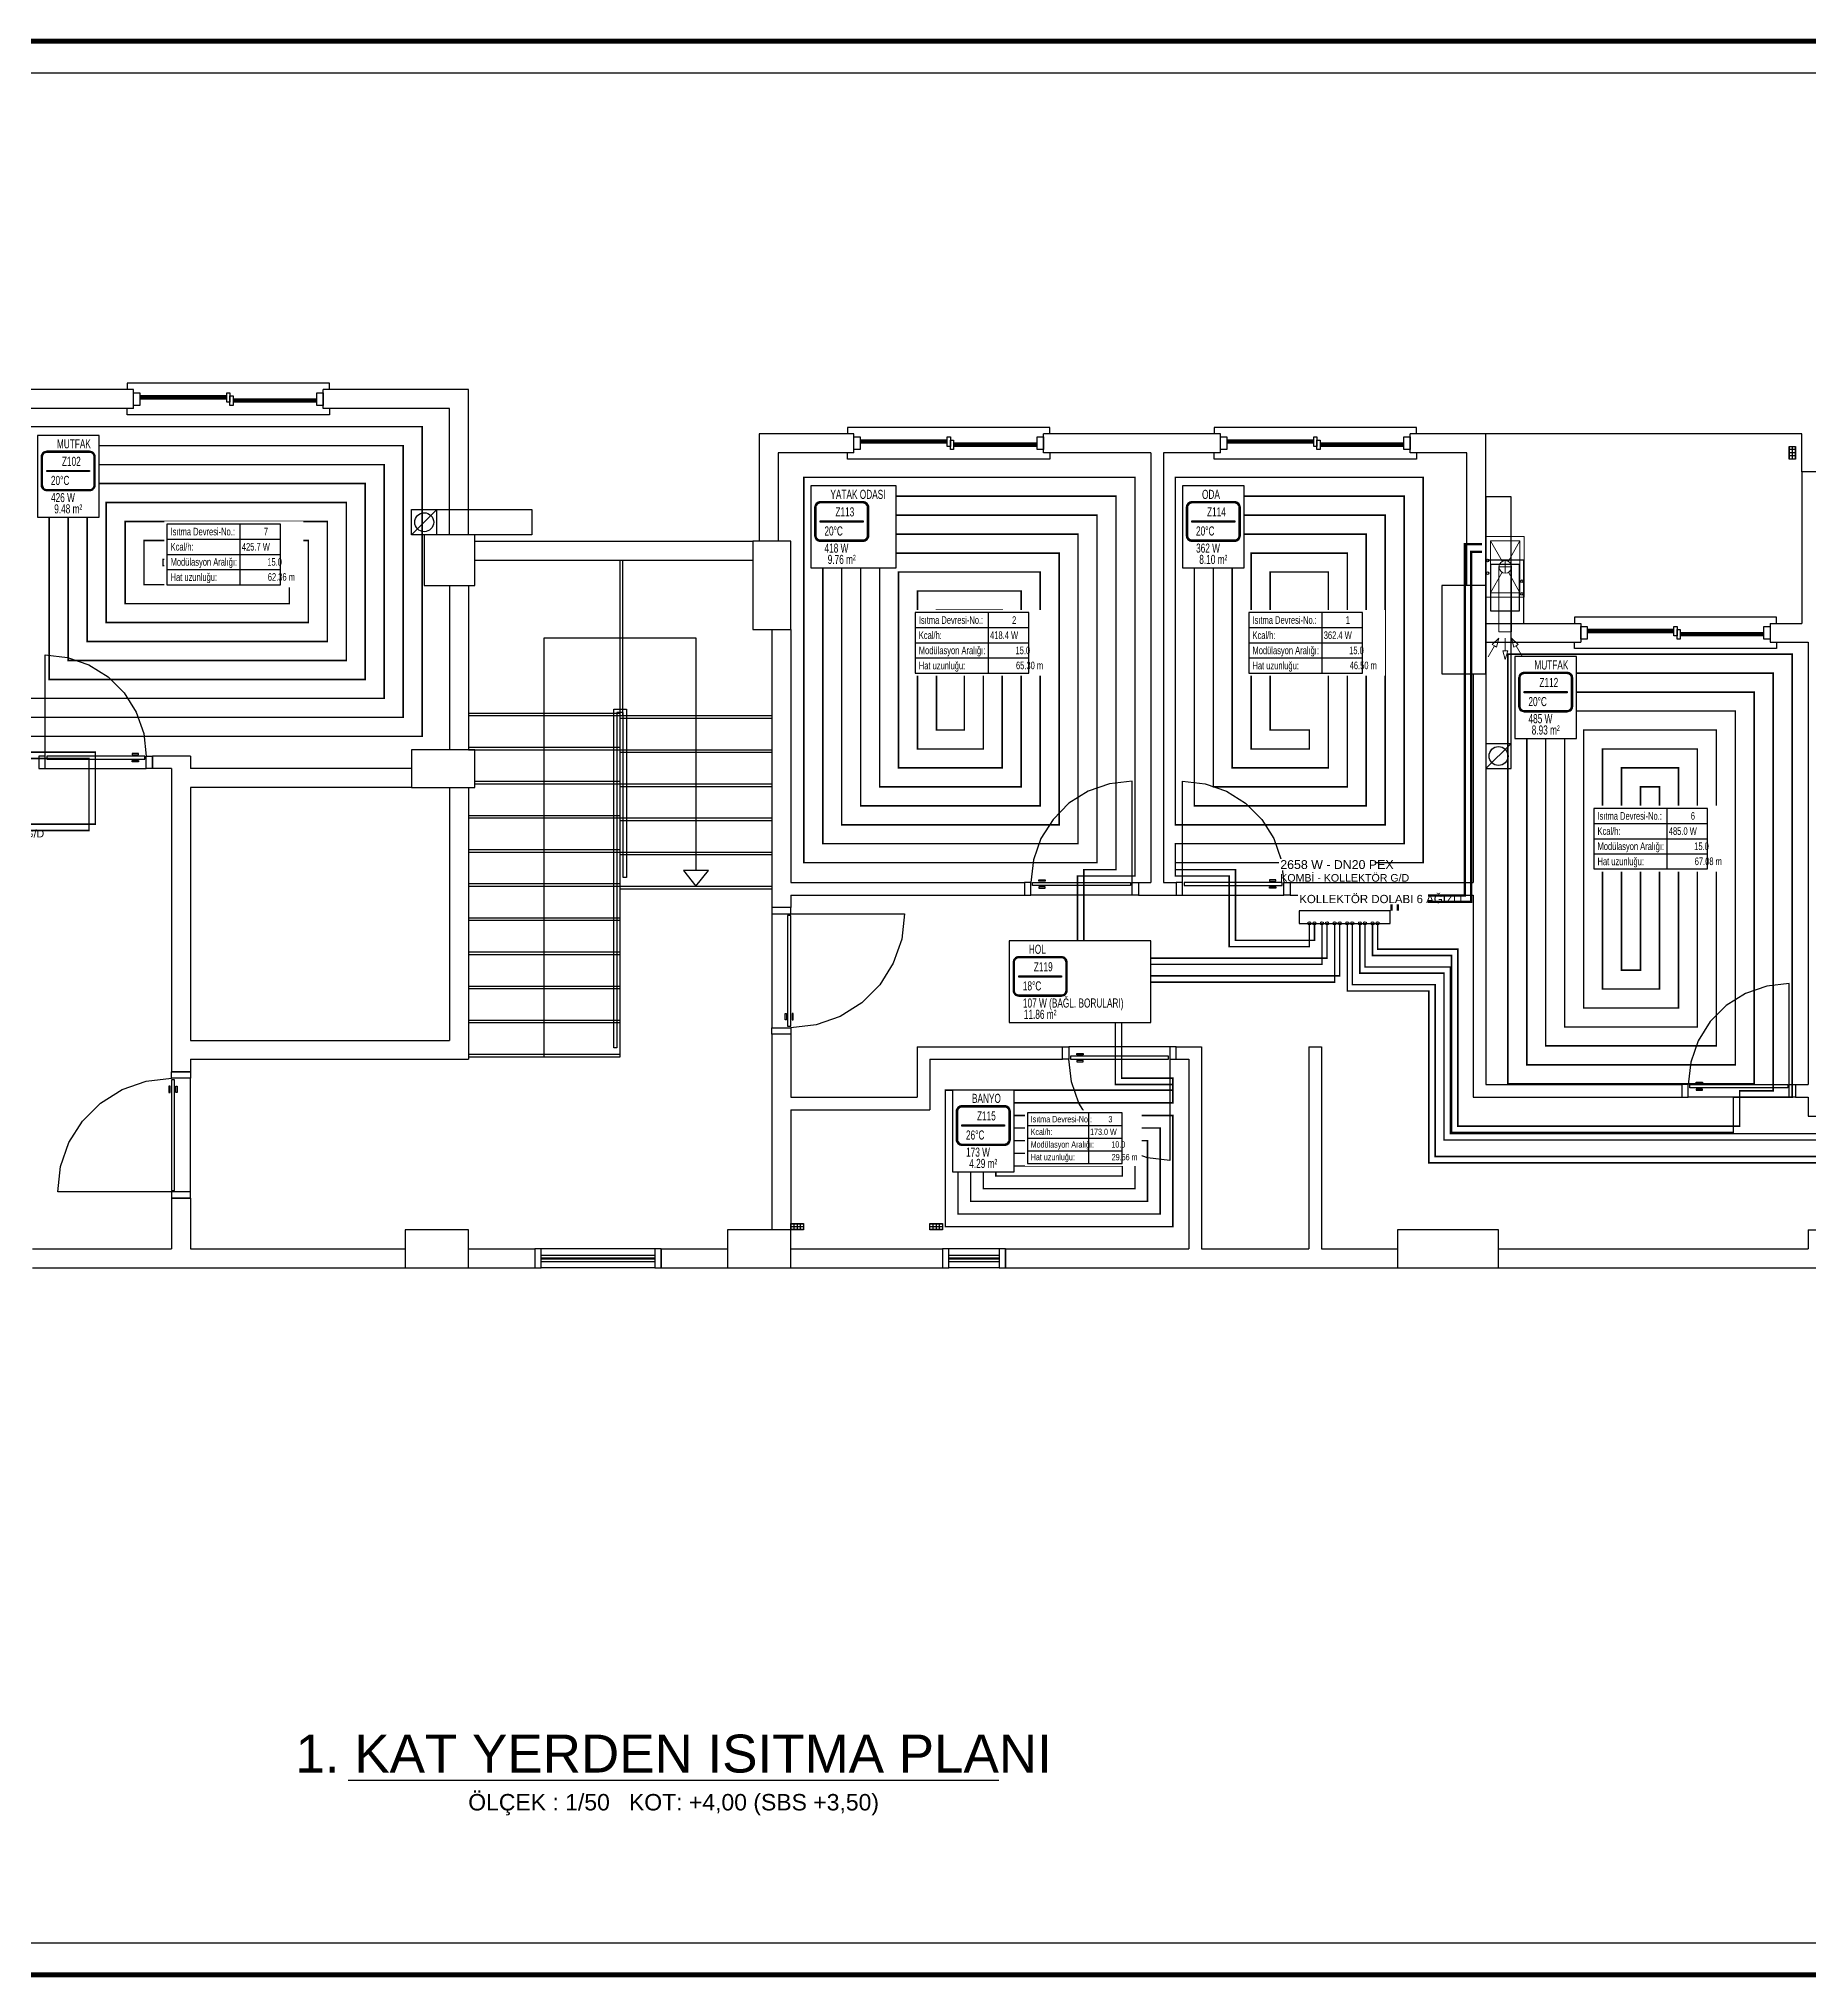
# Model space of a CAD drawing. Header units: centimetres. Extents: x -3952 to 22702, y 13298 to 16732.
# Drawn here: x 7980 to 9380, y 13328 to 14862 of the extents above; entities that cross this region are included whole.
import ezdxf
from ezdxf.enums import TextEntityAlignment as Align

# ---------------------------------------------------------------- set-up
doc = ezdxf.new("R2010")
doc.units = ezdxf.units.CM
doc.linetypes.add('ISITMA DONUS HATTI', pattern=[26, 20, -6])
for name, color, linetype in [('MD-YUK-BIRIMI', 7, 'Continuous'), ('MIMARI', 8, 'Continuous'), ('MIMARI-KOLON', 8, 'Continuous'), ('MTY-ISIKAYBIMAHAL', 2, 'Continuous'), ('MTY-ISITMA-DONUS-BORU', 30, 'ISITMA DONUS HATTI'), ('MTY-ISITMA-GIDIS-BORU', 10, 'Continuous'), ('MTY-KAT-ADI', 1, 'Continuous'), ('MTY-KOLLETOR', 7, 'Continuous'), ('MTY-PAFTA', 7, 'Continuous'), ('MTY-PEX-BORU', 1, 'Continuous'), ('MTY-RADYATÖR', 7, 'Continuous'), ('MTY-TEFRIS', 15, 'Continuous'), ('STM-ISITMA-CAP', 41, 'Continuous')]:
    doc.layers.add(name, color=color, linetype=linetype)
doc.layers.add('ROTAS-PAFTA-SINIRI', color=8, linetype='Continuous', plot=False)
doc.styles.add('MTYCAPLT', font='arial.ttf', dxfattribs={"width": 0.65, "height": 1})
doc.styles.add('ROTAS', font='arial.ttf')

# ---------------------------------------------------------------- blocks, each defined once
blk = doc.blocks.new('ROTAS_PAFTA')
blk.add_lwpolyline([(0, 0), (1, 0), (1, 1), (0, 1)], close=True)
blk = doc.blocks.new('MTY-RADYATOR MAHAL')
at = {"layer": 'MTY-ISIKAYBIMAHAL', "color": 2}
for points in [[(-35.7, 18.4), (-35.7, -18.4, 0.414214), (-28.2, -25.9), (28.2, -25.9, 0.414214), (35.7, -18.4), (35.7, 18.4, 0.414214), (28.2, 25.9), (-28.2, 25.9, 0.414214)], [(-34.2, 18.4), (-34.2, -18.4, 0.414214), (-28.2, -24.4), (28.2, -24.4, 0.414214), (34.2, -18.4), (34.2, 18.4, 0.414214), (28.2, 24.4), (-28.2, 24.4, 0.414214)]]:
    blk.add_lwpolyline(points, format="xyb", close=True, dxfattribs=at)
at = {"layer": 'MTY-ISIKAYBIMAHAL', "color": 4}
for points in [[(-35.2, 18.4), (-35.2, -18.4, 0.414214), (-28.2, -25.4), (28.2, -25.4, 0.414214), (35.2, -18.4), (35.2, 18.4, 0.414214), (28.2, 25.4), (-28.2, 25.4, 0.414214)], [(-34.7, 18.4), (-34.7, -18.4, 0.414214), (-28.2, -24.9), (28.2, -24.9, 0.414214), (34.7, -18.4), (34.7, 18.4, 0.414214), (28.2, 24.9), (-28.2, 24.9, 0.414214)]]:
    blk.add_lwpolyline(points, format="xyb", close=True, dxfattribs=at)
at = {"layer": 'MTY-ISIKAYBIMAHAL', "color": 2}
blk.add_lwpolyline([(-28.2, 0.8), (28.2, 0.8), (28.2, -0.8), (-28.2, -0.8)], close=True, dxfattribs=at)
at = {"layer": 'MTY-ISIKAYBIMAHAL', "color": 1, "style": 'MTYCAPLT', "width": 0.65}
for tag, p in [('MAHAL_001', (-14.9, 29.8)), ('NO_001', (-8.3, 6.7))]:
    blk.add_attdef(tag, p, '', height=12, rotation=360, dxfattribs=at)
at = {"layer": 'MTY-ISIKAYBIMAHAL', "color": 4, "style": 'MTYCAPLT', "width": 0.65}
for tag, p in [('DERECE_001', (-22.8, -18.5)), ('ISIKAYBI_001', (-22.7, -41.1))]:
    blk.add_attdef(tag, p, '', height=12, rotation=360, dxfattribs=at)
blk.add_attdef('ALAN', text='', height=12, rotation=360, dxfattribs=at).set_placement((0, -50), align=Align.MIDDLE_CENTER)
blk = doc.blocks.new('MTY-ETIKET')
at = {"layer": 'MTY-RADYATÖR'}
for p, q in [((2.69, 0), (2.69, 8)), ((-7, 6), (8, 6)), ((-7, 4), (8, 4)), ((-7, 2), (8, 2))]:
    blk.add_line(p, q, dxfattribs=at)
blk.add_lwpolyline([(8, 0), (8, 8), (-7, 8), (-7, 0)], close=True, dxfattribs=at)
at = {"layer": 'MTY-RADYATÖR', "style": 'MTYCAPLT', "width": 0.65}
for s, p in [('Kcal/h:', (-6.5, 5)), ('Isıtma Devresi-No.:', (-6.5, 7)), ('Modülasyon Aralığı:', (-6.5, 3)), ('Hat uzunluğu:', (-6.5, 1))]:
    blk.add_text(s, height=1, rotation=360, dxfattribs=at).set_placement(p, align=Align.MIDDLE_LEFT)
at = {"layer": 'MTY-RADYATÖR', "color": 2, "style": 'MTYCAPLT', "width": 0.65}
for tag, p in [('BORU_001', (-7.07, 4.59)), ('YER_001', (2.9, 4.5))]:
    blk.add_attdef(tag, p, '', height=1, dxfattribs=at)
at = {"layer": 'MTY-RADYATÖR', "style": 'MTYCAPLT', "width": 0.65}
for tag, p in [('NO1_001', (5.8, 6.5)), ('AR_001', (6.25, 2.5)), ('UZ_001', (6.31, 0.51))]:
    blk.add_attdef(tag, p, '', height=1, rotation=360, dxfattribs=at)
blk = doc.blocks.new('KOMBI1')
at = {"layer": 'MTY-TEFRIS', "color": 1, "lineweight": 20, "ltscale": 40}
for p, q in [((19.5, 17.5), (3.4, 26.6)), ((23.9, 20), (23.9, 10)), ((44.4, 26.6), (28.2, 17.5)), ((19.5, 12.5), (3.4, 3.4)), ((18.9, 15), (28.9, 15)), ((44.4, 3.4), (28.2, 12.5))]:
    blk.add_line(p, q, dxfattribs=at)
at = {"layer": 'MTY-TEFRIS', "color": 7, "lineweight": 20, "ltscale": 40}
for p, q in [((23.9, 20), (75.3, 20)), ((75.3, 20), (75.3, 10)), ((85.4, 25.3), (80.3, 20)), ((87.4, 21.8), (80.3, 20)), ((86.4, 23.6), (85.4, 25.3)), ((95, 28.6), (86.4, 23.6)), ((86.4, 23.6), (87.4, 21.8)), ((90.3, 15), (90.3, 17)), ((90.3, 17), (97.3, 15)), ((23.9, 10), (75.3, 10)), ((80.3, 15), (90.3, 15)), ((87.4, 8.2), (80.3, 10)), ((85.4, 4.7), (80.3, 10)), ((86.4, 6.5), (85.4, 4.7)), ((86.4, 6.5), (87.4, 8.2)), ((95, 1.4), (86.4, 6.5)), ((90.3, 15), (90.3, 13)), ((90.3, 13), (97.3, 15))]:
    blk.add_line(p, q, dxfattribs=at)
blk.add_lwpolyline([(0, 0), (47.8, 0), (47.8, 30), (0, 30)], close=True, dxfattribs=at)
at = {"layer": 'MTY-TEFRIS', "color": 1, "lineweight": 20, "ltscale": 40}
blk.add_lwpolyline([(3.4, 3.4), (44.4, 3.4), (44.4, 26.6), (3.4, 26.6)], close=True, dxfattribs=at)
at = {"layer": 'MTY-TEFRIS', "color": 7, "lineweight": 20, "ltscale": 40}
blk.add_circle((23.9, 15), 5, dxfattribs=at)
at = {"layer": 'MTY-TEFRIS', "color": 3, "ltscale": 10}
blk.add_circle((18.9, 1), 1, dxfattribs=at)
at = {"layer": 'MTY-TEFRIS', "color": 1, "ltscale": 10}
blk.add_circle((28.9, 1), 1, dxfattribs=at)
at = {"layer": 'MD-YUK-BIRIMI', "color": 3, "style": 'MTYCAPLT', "width": 0.65}
for tag, p in [('SOCP_001', (17.6, -0.5)), ('SO_001', (18.2, 0.5))]:
    blk.add_attdef(tag, p, '', height=1, dxfattribs=at)
at = {"layer": 'MD-YUK-BIRIMI', "color": 1, "style": 'MTYCAPLT', "width": 0.65}
for tag, p in [('SCCP_001', (27.6, -0.5)), ('SC_001', (28.3, 0.5))]:
    blk.add_attdef(tag, p, '', height=1, dxfattribs=at)

msp = doc.modelspace()

# ---------------------------------------------------------------- linework, layer by layer
at = {"layer": 'MIMARI'}
for p, q in [((8054.7, 14584.4), (7939.7, 14584.4)), ((8054.7, 14569.4), (8054.7, 14584.4)), ((8128.5, 14579.4), (8059.7, 14579.4)), ((8128.5, 14578.4), (8059.7, 14578.4)), ((8128.5, 14577.9), (8059.7, 14577.9)), ((8128.5, 14576.9), (8059.7, 14576.9)), ((8199.7, 14576.9), (8133.5, 14576.9)), ((8199.7, 14575.9), (8133.5, 14575.9)), ((8199.7, 14575.4), (8133.5, 14575.4)), ((8199.7, 14574.4), (8133.5, 14574.4)), ((8319.7, 14584.4), (8204.7, 14584.4)), ((8204.7, 14569.4), (8204.7, 14584.4)), ((8319.7, 14469.4), (8319.7, 14584.4)), ((8054.7, 14569.4), (7954.7, 14569.4)), ((8304.7, 14569.4), (8204.7, 14569.4)), ((8304.7, 14469.4), (8304.7, 14569.4)), ((8549.7, 14549.4), (8549.7, 14464.4)), ((8624.7, 14549.4), (8549.7, 14549.4)), ((8624.7, 14534.4), (8624.7, 14549.4)), ((8698.5, 14544.4), (8629.7, 14544.4)), ((8698.5, 14543.4), (8629.7, 14543.4)), ((8698.5, 14542.9), (8629.7, 14542.9)), ((8774.7, 14534.4), (8774.7, 14549.4)), ((8914.7, 14549.4), (8774.7, 14549.4)), ((8914.7, 14534.4), (8914.7, 14549.4)), ((8988.5, 14544.4), (8919.7, 14544.4)), ((8988.5, 14543.4), (8919.7, 14543.4)), ((8988.5, 14542.9), (8919.7, 14542.9)), ((9124.7, 14549.4), (9064.7, 14549.4)), ((9064.7, 14534.4), (9064.7, 14549.4)), ((9124.7, 14429.4), (9124.7, 14549.4)), ((8564.7, 14534.4), (8564.7, 14464.4)), ((8624.7, 14534.4), (8564.7, 14534.4)), ((8698.5, 14541.9), (8629.7, 14541.9)), ((8769.7, 14541.9), (8703.5, 14541.9)), ((8769.7, 14540.9), (8703.5, 14540.9)), ((8769.7, 14540.4), (8703.5, 14540.4)), ((8769.7, 14539.4), (8703.5, 14539.4)), ((8859.7, 14534.4), (8774.7, 14534.4)), ((8859.7, 14534.4), (8859.7, 14194.4)), ((8869.7, 14534.4), (8869.7, 14194.4)), ((8914.7, 14534.4), (8869.7, 14534.4)), ((8988.5, 14541.9), (8919.7, 14541.9)), ((9059.7, 14541.9), (8993.5, 14541.9)), ((9059.7, 14540.9), (8993.5, 14540.9)), ((9059.7, 14540.4), (8993.5, 14540.4)), ((9059.7, 14539.4), (8993.5, 14539.4)), ((9109.7, 14534.4), (9064.7, 14534.4)), ((9109.7, 14429.4), (9109.7, 14534.4)), ((9369.5, 14536.9), (9365, 14536.9)), ((9369.5, 14534.4), (9365, 14534.4)), ((9369.5, 14531.9), (9365, 14531.9)), ((9367.2, 14529.4), (9367.2, 14539.4)), ((9369.5, 14539.4), (9369.5, 14529.4)), ((9374.7, 14519.4), (9374.7, 14399.4)), ((9454.7, 14519.4), (9374.7, 14519.4)), ((8274.7, 14469.4), (8294.7, 14489.4)), ((8294.7, 14469.4), (8294.7, 14489.4)), ((8324.7, 14464.4), (8544.7, 14464.4)), ((8324.7, 14449.4), (8544.7, 14449.4)), ((8439.7, 14326.4), (8439.7, 14449.4)), ((8441.7, 14326.4), (8441.7, 14449.4)), ((8304.7, 14429.4), (8304.7, 14299.4)), ((8319.7, 14429.4), (8319.7, 14299.4)), ((8559.7, 14394.4), (8559.7, 14174.4)), ((8574.7, 14394.4), (8574.7, 14194.4)), ((9124.7, 14399.4), (9199.7, 14399.4)), ((9199.7, 14399.4), (9199.7, 14384.4)), ((9273.5, 14394.4), (9204.7, 14394.4)), ((9273.5, 14393.4), (9204.7, 14393.4)), ((9273.5, 14392.9), (9204.7, 14392.9)), ((9273.5, 14391.9), (9204.7, 14391.9)), ((9344.7, 14391.9), (9278.5, 14391.9)), ((9344.7, 14390.9), (9278.5, 14390.9)), ((9344.7, 14390.4), (9278.5, 14390.4)), ((9344.7, 14389.4), (9278.5, 14389.4)), ((9349.7, 14399.4), (9349.7, 14384.4)), ((9349.7, 14399.4), (9374.7, 14399.4)), ((7984.7, 14294.4), (7984.7, 14374.4)), ((9124.7, 14384.4), (9199.7, 14384.4)), ((9349.7, 14384.4), (9379.7, 14384.4)), ((9379.7, 14384.4), (9379.7, 14034.4)), ((9114.7, 14359.4), (9114.7, 14194.4)), ((9124.7, 14359.4), (9124.7, 14034.4)), ((8319.7, 14328.4), (8439.7, 14328.4)), ((8319.7, 14326.4), (8439.7, 14326.4)), ((8439.7, 14056.4), (8439.7, 14326.4)), ((8439.7, 14326.4), (8559.7, 14326.4)), ((8439.7, 14324.4), (8559.7, 14324.4)), ((8319.7, 14301.4), (8439.7, 14301.4)), ((8319.7, 14299.4), (8439.7, 14299.4)), ((8439.7, 14299.4), (8559.7, 14299.4)), ((8439.7, 14297.4), (8559.7, 14297.4)), ((9124.7, 14304.4), (9144.7, 14304.4)), ((9124.7, 14284.4), (9144.7, 14304.4)), ((7984.7, 14284.4), (8064.7, 14284.4)), ((8099.7, 14294.4), (8069.7, 14294.4)), ((8069.7, 14284.4), (8069.7, 14294.4)), ((8084.7, 14284.4), (8069.7, 14284.4)), ((8084.7, 14284.4), (8084.7, 14044.4)), ((8099.7, 14294.4), (8099.7, 14284.4)), ((8274.7, 14284.4), (8099.7, 14284.4)), ((8274.7, 14269.4), (8099.7, 14269.4)), ((8099.7, 14269.4), (8099.7, 14069.4)), ((8304.7, 14269.4), (8304.7, 14069.4)), ((8319.7, 14269.4), (8319.7, 14054.4)), ((8324.7, 14274.4), (8439.7, 14274.4)), ((8324.7, 14272.4), (8439.7, 14272.4)), ((8439.7, 14272.4), (8559.7, 14272.4)), ((8439.7, 14270.4), (8559.7, 14270.4)), ((8844.7, 14194.4), (8844.7, 14274.4)), ((8884.7, 14194.4), (8884.7, 14274.4)), ((8319.7, 14247.4), (8439.7, 14247.4)), ((8319.7, 14245.4), (8439.7, 14245.4)), ((8439.7, 14245.4), (8559.7, 14245.4)), ((8439.7, 14243.4), (8559.7, 14243.4)), ((8319.7, 14220.4), (8439.7, 14220.4)), ((8319.7, 14218.4), (8439.7, 14218.4)), ((8439.7, 14218.4), (8559.7, 14218.4)), ((8439.7, 14216.4), (8559.7, 14216.4)), ((8319.7, 14193.4), (8439.7, 14193.4)), ((8319.7, 14191.4), (8439.7, 14191.4)), ((8439.7, 14191.4), (8559.7, 14191.4)), ((8574.7, 14194.4), (8759.7, 14194.4)), ((8759.7, 14194.4), (8759.7, 14184.4)), ((8849.7, 14194.4), (8849.7, 14184.4)), ((8849.7, 14194.4), (8859.7, 14194.4)), ((8869.7, 14194.4), (8879.7, 14194.4)), ((8879.7, 14194.4), (8879.7, 14184.4)), ((8969.7, 14194.4), (8969.7, 14184.4)), ((8969.7, 14194.4), (9114.7, 14194.4)), ((8439.7, 14189.4), (8559.7, 14189.4)), ((8574.7, 14174.4), (8559.7, 14174.4)), ((8574.7, 14184.4), (8759.7, 14184.4)), ((8574.7, 14184.4), (8574.7, 14174.4)), ((8844.7, 14184.4), (8764.7, 14184.4)), ((8849.7, 14184.4), (8879.7, 14184.4)), ((8884.7, 14184.4), (8964.7, 14184.4)), ((8969.7, 14184.4), (9114.7, 14184.4)), ((9114.7, 14184.4), (9114.7, 14024.4)), ((8319.7, 14166.4), (8439.7, 14166.4)), ((8319.7, 14164.4), (8439.7, 14164.4)), ((8559.7, 14169.4), (8559.7, 14079.4)), ((8574.7, 14169.4), (8664.7, 14169.4)), ((8319.7, 14139.4), (8439.7, 14139.4)), ((8319.7, 14137.4), (8439.7, 14137.4)), ((9364.7, 14034.4), (9364.7, 14114.4)), ((8319.7, 14112.4), (8439.7, 14112.4)), ((8319.7, 14110.4), (8439.7, 14110.4)), ((8319.7, 14085.4), (8439.7, 14085.4)), ((8319.7, 14083.4), (8439.7, 14083.4)), ((8099.7, 14069.4), (8304.7, 14069.4)), ((8574.7, 14074.4), (8559.7, 14074.4)), ((8559.7, 14074.4), (8559.7, 13919.4)), ((8574.7, 14074.4), (8574.7, 14024.4)), ((8099.7, 14054.4), (8319.7, 14054.4)), ((8099.7, 14054.4), (8099.7, 14044.4)), ((8319.7, 14058.4), (8439.7, 14058.4)), ((8319.7, 14056.4), (8439.7, 14056.4)), ((8674.7, 14064.4), (8789.7, 14064.4)), ((8674.7, 14064.4), (8674.7, 14024.4)), ((8684.7, 14054.4), (8684.7, 14014.4)), ((8684.7, 14054.4), (8789.7, 14054.4)), ((8789.7, 14054.4), (8789.7, 14064.4)), ((8874.7, 14064.4), (8794.7, 14064.4)), ((8874.7, 14054.4), (8874.7, 13974.4)), ((8879.7, 14054.4), (8879.7, 14064.4)), ((8879.7, 14064.4), (8899.7, 14064.4)), ((8879.7, 14054.4), (8889.7, 14054.4)), ((8889.7, 14054.4), (8889.7, 13904.4)), ((8899.7, 14064.4), (8899.7, 13904.4)), ((8984.7, 14064.4), (8984.7, 13904.4)), ((8984.7, 14064.4), (8994.7, 14064.4)), ((8994.7, 14064.4), (8994.7, 13904.4)), ((8099.7, 14044.4), (8084.7, 14044.4)), ((8099.7, 13949.4), (8099.7, 14039.4)), ((8574.7, 14024.4), (8674.7, 14024.4)), ((9114.7, 14024.4), (9279.7, 14024.4)), ((9124.7, 14034.4), (9279.7, 14034.4)), ((9279.7, 14034.4), (9279.7, 14024.4)), ((9364.7, 14024.4), (9284.7, 14024.4)), ((9369.7, 14034.4), (9369.7, 14024.4)), ((9369.7, 14034.4), (9379.7, 14034.4)), ((9369.7, 14024.4), (9379.7, 14024.4)), ((9379.7, 14024.4), (9379.7, 14009.4)), ((8574.7, 14014.4), (8684.7, 14014.4)), ((8574.7, 14014.4), (8574.7, 13919.4)), ((9379.7, 14009.4), (9389.7, 14009.4)), ((8084.7, 13949.4), (7994.7, 13949.4)), ((8099.7, 13944.4), (8084.7, 13944.4)), ((8084.7, 13944.4), (8084.7, 13904.4)), ((8099.7, 13944.4), (8099.7, 13904.4)), ((8574.7, 13924.2), (8584.7, 13924.2)), ((8584.7, 13921.9), (8574.7, 13921.9)), ((8577.2, 13924.2), (8577.2, 13919.7)), ((8579.7, 13924.2), (8579.7, 13919.7)), ((8582.2, 13924.2), (8582.2, 13919.7)), ((8684.7, 13924.2), (8694.7, 13924.2)), ((8694.7, 13921.9), (8684.7, 13921.9)), ((8687.2, 13924.2), (8687.2, 13919.7)), ((8689.7, 13924.2), (8689.7, 13919.7)), ((8692.2, 13924.2), (8692.2, 13919.7)), ((9379.7, 13919.4), (9389.7, 13919.4)), ((9379.7, 13919.4), (9379.7, 13904.4)), ((7974.7, 13904.4), (8084.7, 13904.4)), ((8099.7, 13904.4), (8269.7, 13904.4)), ((8319.7, 13904.4), (8372.2, 13904.4)), ((8372.2, 13904.4), (8372.2, 13889.4)), ((8467.2, 13904.4), (8377.2, 13904.4)), ((8377.2, 13899.4), (8467.2, 13899.4)), ((8472.2, 13904.4), (8472.2, 13889.4)), ((8472.2, 13904.4), (8524.7, 13904.4)), ((8574.7, 13904.4), (8694.7, 13904.4)), ((8694.7, 13904.4), (8694.7, 13889.4)), ((8739.7, 13904.4), (8699.7, 13904.4)), ((8699.7, 13899.4), (8739.7, 13899.4)), ((8744.7, 13904.4), (8744.7, 13889.4)), ((8744.7, 13904.4), (8889.7, 13904.4)), ((8899.7, 13904.4), (8984.7, 13904.4)), ((8994.7, 13904.4), (9054.7, 13904.4)), ((9134.7, 13904.4), (9379.7, 13904.4)), ((7974.7, 13889.4), (8269.7, 13889.4)), ((8319.7, 13889.4), (8372.2, 13889.4)), ((8377.2, 13897.4), (8467.2, 13897.4)), ((8377.2, 13896.4), (8467.2, 13896.4)), ((8377.2, 13894.4), (8467.2, 13894.4)), ((8467.2, 13889.4), (8377.2, 13889.4)), ((8472.2, 13889.4), (8524.7, 13889.4)), ((8574.7, 13889.4), (8694.7, 13889.4)), ((8699.7, 13897.4), (8739.7, 13897.4)), ((8699.7, 13896.4), (8739.7, 13896.4)), ((8699.7, 13894.4), (8739.7, 13894.4)), ((8739.7, 13889.4), (8699.7, 13889.4)), ((8744.7, 13889.4), (9054.7, 13889.4)), ((9134.7, 13889.4), (9709.7, 13889.4))]:
    msp.add_line(p, q, dxfattribs=at)
for points in [[(8209.7, 14584.4), (8209.7, 14589.4), (8049.7, 14589.4), (8049.7, 14584.4)], [(8059.7, 14581.9), (8059.7, 14571.9), (8054.7, 14571.9), (8054.7, 14581.9), (8059.7, 14581.9)], [(8131, 14581.9), (8131, 14574.4), (8128.5, 14574.4), (8128.5, 14581.9), (8131, 14581.9)], [(8133.5, 14579.4), (8133.5, 14571.9), (8131, 14571.9), (8131, 14579.4), (8133.5, 14579.4)], [(8204.7, 14581.9), (8204.7, 14571.9), (8199.7, 14571.9), (8199.7, 14581.9), (8204.7, 14581.9)], [(8209.7, 14569.4), (8209.7, 14564.4), (8049.7, 14564.4), (8049.7, 14569.4)], [(8779.7, 14549.4), (8779.7, 14554.4), (8619.7, 14554.4), (8619.7, 14549.4)], [(8629.7, 14546.9), (8629.7, 14536.9), (8624.7, 14536.9), (8624.7, 14546.9), (8629.7, 14546.9)], [(8701, 14546.9), (8701, 14539.4), (8698.5, 14539.4), (8698.5, 14546.9), (8701, 14546.9)], [(8703.5, 14544.4), (8703.5, 14536.9), (8701, 14536.9), (8701, 14544.4), (8703.5, 14544.4)], [(8774.7, 14546.9), (8774.7, 14536.9), (8769.7, 14536.9), (8769.7, 14546.9), (8774.7, 14546.9)], [(9069.7, 14549.4), (9069.7, 14554.4), (8909.7, 14554.4), (8909.7, 14549.4)], [(8919.7, 14546.9), (8919.7, 14536.9), (8914.7, 14536.9), (8914.7, 14546.9), (8919.7, 14546.9)], [(8991, 14546.9), (8991, 14539.4), (8988.5, 14539.4), (8988.5, 14546.9), (8991, 14546.9)], [(8993.5, 14544.4), (8993.5, 14536.9), (8991, 14536.9), (8991, 14544.4), (8993.5, 14544.4)], [(9064.7, 14546.9), (9064.7, 14536.9), (9059.7, 14536.9), (9059.7, 14546.9), (9064.7, 14546.9)], [(9374.7, 14519.4), (9374.7, 14549.4), (9124.7, 14549.4)], [(8779.7, 14534.4), (8779.7, 14529.4), (8619.7, 14529.4), (8619.7, 14534.4)], [(9069.7, 14534.4), (9069.7, 14529.4), (8909.7, 14529.4), (8909.7, 14534.4)], [(9369.7, 14529.4), (9364.7, 14529.4), (9364.7, 14539.4), (9369.7, 14539.4), (9369.7, 14529.4)], [(9365, 14529.4), (9365, 14539.4)], [(9124.7, 14499.4), (9124.7, 14284.4), (9144.7, 14284.4), (9144.7, 14499.4), (9124.7, 14499.4)], [(8369.7, 14469.4), (8274.7, 14469.4), (8274.7, 14489.4), (8369.7, 14489.4), (8369.7, 14469.4)], [(9154.7, 14449.4), (9124.7, 14449.4), (9124.7, 14399.4), (9154.7, 14399.4), (9154.7, 14449.4)], [(9151.2, 14445.9), (9128.2, 14445.9), (9128.2, 14409.4), (9151.2, 14409.4), (9151.2, 14445.9)], [(9354.7, 14399.4), (9354.7, 14404.4), (9194.7, 14404.4), (9194.7, 14399.4)], [(9204.7, 14396.9), (9204.7, 14386.9), (9199.7, 14386.9), (9199.7, 14396.9), (9204.7, 14396.9)], [(9276, 14396.9), (9276, 14389.4), (9273.5, 14389.4), (9273.5, 14396.9), (9276, 14396.9)], [(9278.5, 14394.4), (9278.5, 14386.9), (9276, 14386.9), (9276, 14394.4), (9278.5, 14394.4)], [(9349.7, 14396.9), (9349.7, 14386.9), (9344.7, 14386.9), (9344.7, 14396.9), (9349.7, 14396.9)], [(7984.7, 14374.4), (8002.5, 14372.4), (8019.4, 14366.5), (8034.6, 14357), (8047.3, 14344.3), (8056.8, 14329.1), (8062.7, 14312.2), (8064.7, 14294.4)], [(8379.7, 14056.4), (8379.7, 14387.9), (8499.7, 14387.9), (8499.7, 14203.9)], [(9354.7, 14384.4), (9354.7, 14379.4), (9194.7, 14379.4), (9194.7, 14384.4)], [(8437.2, 14063.4), (8434.7, 14063.4), (8434.7, 14331.4), (8444.7, 14331.4), (8444.7, 14198.4), (8442.2, 14198.4), (8442.2, 14328.9), (8437.2, 14328.9), (8437.2, 14063.4)], [(7979.7, 14294.4), (7979.7, 14284.4), (7984.7, 14284.4), (7984.7, 14294.4), (7979.7, 14294.4)], [(7986, 14291.9), (8063.5, 14291.9), (8063.5, 14294.4), (7986, 14294.4), (7986, 14291.9)], [(8053.5, 14296.4), (8053.5, 14295.4), (8058.5, 14295.4), (8058.5, 14296.4), (8053.5, 14296.4)], [(8053.5, 14289.9), (8053.5, 14290.9), (8058.5, 14290.9), (8058.5, 14289.9), (8053.5, 14289.9)], [(8069.7, 14294.4), (8069.7, 14284.4), (8064.7, 14284.4), (8064.7, 14294.4), (8069.7, 14294.4)], [(8844.7, 14274.4), (8826.9, 14272.4), (8810, 14266.5), (8794.8, 14257), (8782.2, 14244.3), (8772.6, 14229.1), (8766.7, 14212.2), (8764.7, 14194.4)], [(8884.7, 14274.4), (8902.5, 14272.4), (8919.4, 14266.5), (8934.6, 14257), (8947.3, 14244.3), (8956.8, 14229.1), (8962.7, 14212.2), (8964.7, 14194.4)], [(8489.7, 14203.9), (8499.7, 14191.4), (8509.7, 14203.9), (8489.7, 14203.9)], [(8759.7, 14194.4), (8759.7, 14184.4), (8764.7, 14184.4), (8764.7, 14194.4), (8759.7, 14194.4)], [(8843.5, 14191.9), (8766, 14191.9), (8766, 14194.4), (8843.5, 14194.4), (8843.5, 14191.9)], [(8776, 14196.4), (8776, 14195.4), (8771, 14195.4), (8771, 14196.4), (8776, 14196.4)], [(8776, 14189.9), (8776, 14190.9), (8771, 14190.9), (8771, 14189.9), (8776, 14189.9)], [(8849.7, 14194.4), (8849.7, 14184.4), (8844.7, 14184.4), (8844.7, 14194.4), (8849.7, 14194.4)], [(8879.7, 14194.4), (8879.7, 14184.4), (8884.7, 14184.4), (8884.7, 14194.4), (8879.7, 14194.4)], [(8886, 14191.9), (8963.5, 14191.9), (8963.5, 14194.4), (8886, 14194.4), (8886, 14191.9)], [(8953.5, 14196.4), (8953.5, 14195.4), (8958.5, 14195.4), (8958.5, 14196.4), (8953.5, 14196.4)], [(8953.5, 14189.9), (8953.5, 14190.9), (8958.5, 14190.9), (8958.5, 14189.9), (8953.5, 14189.9)], [(8969.7, 14194.4), (8969.7, 14184.4), (8964.7, 14184.4), (8964.7, 14194.4), (8969.7, 14194.4)], [(8574.7, 14174.4), (8559.7, 14174.4), (8559.7, 14169.4), (8574.7, 14169.4), (8574.7, 14174.4)], [(8572.2, 14168.2), (8572.2, 14080.7), (8574.7, 14080.7), (8574.7, 14168.2), (8572.2, 14168.2)], [(8664.7, 14169.4), (8662.5, 14149.4), (8655.8, 14130.4), (8645.1, 14113.3), (8630.8, 14099.1), (8613.8, 14088.3), (8594.7, 14081.7), (8574.7, 14079.4)], [(9364.7, 14114.4), (9346.9, 14112.4), (9330, 14106.5), (9314.8, 14097), (9302.2, 14084.3), (9292.6, 14069.1), (9286.7, 14052.2), (9284.7, 14034.4)], [(8570.2, 14090.7), (8571.2, 14090.7), (8571.2, 14085.7), (8570.2, 14085.7), (8570.2, 14090.7)], [(8576.7, 14090.7), (8575.7, 14090.7), (8575.7, 14085.7), (8576.7, 14085.7), (8576.7, 14090.7)], [(8574.7, 14074.4), (8559.7, 14074.4), (8559.7, 14079.4), (8574.7, 14079.4), (8574.7, 14074.4)], [(8789.7, 14054.4), (8789.7, 14064.4), (8794.7, 14064.4), (8794.7, 14054.4), (8789.7, 14054.4)], [(8874.7, 13974.4), (8856.9, 13976.4), (8840, 13982.4), (8824.8, 13991.9), (8812.2, 14004.6), (8802.6, 14019.7), (8796.7, 14036.6), (8794.7, 14054.4)], [(8873.5, 14056.9), (8796, 14056.9), (8796, 14054.4), (8873.5, 14054.4), (8873.5, 14056.9)], [(8806, 14058.9), (8806, 14057.9), (8801, 14057.9), (8801, 14058.9), (8806, 14058.9)], [(8806, 14052.4), (8806, 14053.4), (8801, 14053.4), (8801, 14052.4), (8806, 14052.4)], [(8879.7, 14054.4), (8879.7, 14064.4), (8874.7, 14064.4), (8874.7, 14054.4), (8879.7, 14054.4)], [(7994.7, 13949.4), (7997, 13969.5), (8003.6, 13988.5), (8014.3, 14005.5), (8028.6, 14019.8), (8045.7, 14030.5), (8064.7, 14037.2), (8084.7, 14039.4)], [(8084.7, 14044.4), (8099.7, 14044.4), (8099.7, 14039.4), (8084.7, 14039.4), (8084.7, 14044.4)], [(8087.2, 13950.7), (8087.2, 14038.2), (8084.7, 14038.2), (8084.7, 13950.7), (8087.2, 13950.7)], [(9296, 14036.4), (9296, 14035.4), (9291, 14035.4), (9291, 14036.4), (9296, 14036.4)], [(8082.7, 14028.2), (8083.7, 14028.2), (8083.7, 14033.2), (8082.7, 14033.2), (8082.7, 14028.2)], [(8089.2, 14028.2), (8088.2, 14028.2), (8088.2, 14033.2), (8089.2, 14033.2), (8089.2, 14028.2)], [(9279.7, 14034.4), (9279.7, 14024.4), (9284.7, 14024.4), (9284.7, 14034.4), (9279.7, 14034.4)], [(9363.5, 14031.9), (9286, 14031.9), (9286, 14034.4), (9363.5, 14034.4), (9363.5, 14031.9)], [(9296, 14029.9), (9296, 14030.9), (9291, 14030.9), (9291, 14029.9), (9296, 14029.9)], [(9369.7, 14034.4), (9369.7, 14024.4), (9364.7, 14024.4), (9364.7, 14034.4), (9369.7, 14034.4)], [(8084.7, 13944.4), (8099.7, 13944.4), (8099.7, 13949.4), (8084.7, 13949.4), (8084.7, 13944.4)], [(8584.7, 13924.4), (8584.7, 13919.4), (8574.7, 13919.4), (8574.7, 13924.4), (8584.7, 13924.4)], [(8584.7, 13919.7), (8574.7, 13919.7)], [(8694.7, 13924.4), (8694.7, 13919.4), (8684.7, 13919.4), (8684.7, 13924.4), (8694.7, 13924.4)], [(8694.7, 13919.7), (8684.7, 13919.7)], [(8372.2, 13904.4), (8372.2, 13889.4), (8377.2, 13889.4), (8377.2, 13904.4), (8372.2, 13904.4)], [(8467.2, 13904.4), (8467.2, 13889.4), (8472.2, 13889.4), (8472.2, 13904.4), (8467.2, 13904.4)], [(8694.7, 13904.4), (8694.7, 13889.4), (8699.7, 13889.4), (8699.7, 13904.4), (8694.7, 13904.4)], [(8739.7, 13904.4), (8739.7, 13889.4), (8744.7, 13889.4), (8744.7, 13904.4), (8739.7, 13904.4)]]:
    msp.add_lwpolyline(points, dxfattribs=at)
for centre, radius in [((8284.7, 14479.4), 7.5), ((9153, 14432.7), 1), ((9153, 14422.7), 1), ((9134.7, 14294.4), 7.5)]:
    msp.add_circle(centre, radius, dxfattribs=at)
at = {"layer": 'MIMARI-KOLON'}
for points in [[(8284.7, 14469.4), (8284.7, 14429.4), (8324.7, 14429.4), (8324.7, 14469.4), (8284.7, 14469.4)], [(8544.7, 14464.4), (8544.7, 14394.4), (8574.7, 14394.4), (8574.7, 14464.4), (8544.7, 14464.4)], [(9089.7, 14429.4), (9089.7, 14359.4), (9124.7, 14359.4), (9124.7, 14429.4), (9089.7, 14429.4)], [(8274.7, 14299.4), (8274.7, 14269.4), (8324.7, 14269.4), (8324.7, 14299.4), (8274.7, 14299.4)], [(8269.7, 13919.4), (8269.7, 13889.4), (8319.7, 13889.4), (8319.7, 13919.4), (8269.7, 13919.4)], [(8524.7, 13919.4), (8524.7, 13889.4), (8574.7, 13889.4), (8574.7, 13919.4), (8524.7, 13919.4)], [(9054.7, 13919.4), (9054.7, 13889.4), (9134.7, 13889.4), (9134.7, 13919.4), (9054.7, 13919.4)]]:
    msp.add_lwpolyline(points, dxfattribs=at)
at = {"layer": 'MTY-ISITMA-DONUS-BORU', "const_width": 2}
msp.add_lwpolyline([(9121.5, 14456), (9113, 14456), (9113, 14179), (9055, 14179), (9055, 14172)], dxfattribs=at)
at = {"layer": 'MTY-ISITMA-GIDIS-BORU', "const_width": 2}
msp.add_lwpolyline([(9121.5, 14462), (9108, 14462), (9108, 14184), (9050, 14184), (9050, 14172)], dxfattribs=at)
at = {"layer": 'MTY-KAT-ADI'}
msp.add_line((8224.6, 13484), (8739.4, 13484), dxfattribs=at)
at = {"layer": 'MTY-KOLLETOR'}
msp.add_lwpolyline([(8977, 14162), (9049, 14162), (9049, 14172), (8977, 14172)], close=True, dxfattribs=at)
for centre in [(8985, 14162), (8989, 14162), (8995, 14162), (8999, 14162), (9005, 14162), (9009, 14162), (9015, 14162), (9019, 14162), (9025, 14162), (9029, 14162), (9035, 14162), (9039, 14162)]:
    msp.add_circle(centre, 1.2, dxfattribs=at)
at = {"layer": 'MTY-PAFTA'}
for points, const_width in [([(6800, 13330), (10200, 13330), (10200, 14860), (6800, 14860)], 4), ([(6825, 13355), (10175, 13355), (10175, 14835), (6825, 14835)], 1)]:
    msp.add_lwpolyline(points, close=True, dxfattribs=dict(at, const_width=const_width))
at = {"layer": 'MTY-PEX-BORU', "const_width": 1.2}
for points in [[(7973, 14310), (8283, 14310), (8283, 14555), (7973, 14555)], [(7973, 14340), (8253, 14340), (8253, 14525), (8003, 14525), (8003, 14370), (8223, 14370), (8223, 14495), (8033, 14495), (8033, 14400), (8193, 14400), (8193, 14465), (8063, 14465), (8063, 14430), (8163, 14430), (8163, 14445), (8078, 14445), (8078, 14450), (8178, 14450), (8178, 14415), (8048, 14415), (8048, 14480), (8208, 14480), (8208, 14385), (8018, 14385), (8018, 14510), (8238, 14510), (8238, 14355), (7988, 14355), (7988, 14540), (8268, 14540), (8268, 14325), (7973, 14325)], [(8995, 14162), (8995, 14129.5), (8801.5, 14129.5), (8801.5, 14199.5), (8847, 14199.5), (8847, 14210), (8847, 14515), (8585, 14515), (8585, 14210), (8817, 14210), (8817, 14485), (8615, 14485), (8615, 14240), (8787, 14240), (8787, 14455), (8645, 14455), (8645, 14270), (8757, 14270), (8757, 14425), (8675, 14425), (8675, 14300), (8727, 14300), (8727, 14395), (8712, 14395), (8712, 14315), (8690, 14315), (8690, 14410), (8742, 14410), (8742, 14285), (8660, 14285), (8660, 14440), (8772, 14440), (8772, 14255), (8630, 14255), (8630, 14470), (8802, 14470), (8802, 14225), (8600, 14225), (8600, 14500), (8832, 14500), (8832, 14210), (8832, 14204.5), (8806.5, 14204.5), (8806.5, 14134.5), (8999, 14134.5), (8999, 14162)], [(8985, 14162), (8985, 14143.5), (8921.5, 14143.5), (8921.5, 14199.5), (8879, 14199.5), (8879, 14210), (9075, 14210), (9075, 14515), (8879, 14515), (8879, 14240), (9045, 14240), (9045, 14485), (8909, 14485), (8909, 14270), (9015, 14270), (9015, 14455), (8939, 14455), (8939, 14300), (8985, 14300), (8985, 14315), (8954, 14315), (8954, 14440), (9000, 14440), (9000, 14285), (8924, 14285), (8924, 14470), (9030, 14470), (9030, 14255), (8894, 14255), (8894, 14500), (9060, 14500), (9060, 14225), (8879, 14225), (8879, 14204.5), (8926.5, 14204.5), (8926.5, 14148.5), (8989, 14148.5), (8989, 14162)], [(9035, 14162), (9035, 14136.5), (9097.5, 14136.5), (9097.5, 13996.5), (9320.5, 13996.5), (9320.5, 14024.5), (9367, 14024.5), (9367, 14035), (9367, 14375), (9142, 14375), (9142, 14035), (9337, 14035), (9337, 14345), (9172, 14345), (9172, 14065), (9307, 14065), (9307, 14315), (9202, 14315), (9202, 14095), (9277, 14095), (9277, 14285), (9232, 14285), (9232, 14125), (9247, 14125), (9247, 14270), (9262, 14270), (9262, 14110), (9217, 14110), (9217, 14300), (9292, 14300), (9292, 14080), (9187, 14080), (9187, 14330), (9322, 14330), (9322, 14050), (9157, 14050), (9157, 14360), (9352, 14360), (9352, 14035), (9352, 14029.5), (9325.5, 14029.5), (9325.5, 14001.5), (9102.5, 14001.5), (9102.5, 14141.5), (9039, 14141.5), (9039, 14162)], [(7973, 14297.5), (8024.5, 14297.5), (8024.5, 14240.5), (7899, 14240.5)], [(7895, 14235.5), (8019.5, 14235.5), (8019.5, 14292.5), (7973, 14292.5)], [(9005, 14162), (9005, 14115.5), (8831.5, 14115.5), (8831.5, 14034.5), (8877, 14034.5), (8877, 14030), (8697, 14030), (8697, 13922), (8877, 13922), (8877, 14010), (8717, 14010), (8717, 13942), (8857, 13942), (8857, 13990), (8737, 13990), (8737, 13962), (8837, 13962), (8837, 13970), (8747, 13970), (8747, 13980), (8847, 13980), (8847, 13952), (8727, 13952), (8727, 14000), (8867, 14000), (8867, 13932), (8707, 13932), (8707, 14020), (8877, 14020), (8877, 14039.5), (8836.5, 14039.5), (8836.5, 14120.5), (9009, 14120.5), (9009, 14162)], [(9015, 14162), (9015, 14108.5), (9079.5, 14108.5), (9079.5, 13972.5), (9388, 13972.5)], [(9388, 13977.5), (9084.5, 13977.5), (9084.5, 14113.5), (9019, 14113.5), (9019, 14162)], [(9025, 14162), (9025, 14122.5), (9091.5, 14122.5), (9091.5, 13990.5), (9388, 13990.5)], [(9388, 13995.5), (9096.5, 13995.5), (9096.5, 14127.5), (9029, 14127.5), (9029, 14162)]]:
    msp.add_lwpolyline(points, dxfattribs=at)

# ---------------------------------------------------------------- block references
at = {"layer": 'ROTAS-PAFTA-SINIRI', "xscale": 3400, "yscale": 1530}
msp.add_blockref('ROTAS_PAFTA', (6800, 13330), dxfattribs=at)

# ---------------------------------------------------------------- texts
at = {"layer": 'MTY-KAT-ADI', "style": 'ROTAS'}
for s, height, p in [('1. KAT YERDEN ISITMA PLANI', 30, (8482, 13490)), ('ÖLÇEK : 1/50   KOT: +4,00 (SBS +3,50)', 13, (8482, 13460))]:
    msp.add_text(s, height=height, dxfattribs=at).set_placement(p, align=Align.CENTER)
at = {"layer": 'STM-ISITMA-CAP', "style": 'ROTAS'}
msp.add_text('KOMBİ - KOLLEKTÖR G/D', height=6, dxfattribs=at).set_placement((7882, 14230))

# ---------------------------------------------------------------- next in the draw order: wipeouts: each hides what was drawn before it
for points in [[(7978.6, 14483.4), (8027.4, 14483.4), (8027.4, 14548.1), (7978.6, 14548.1)], [(8590.6, 14443.4), (8658.2, 14443.4), (8658.2, 14508.1), (8590.6, 14508.1)], [(8884.6, 14443.4), (8933.4, 14443.4), (8933.4, 14508.1), (8884.6, 14508.1)], [(8079, 14428), (8188.9, 14428), (8188.9, 14480), (8079, 14480)], [(8671, 14358), (8780.9, 14358), (8780.9, 14410), (8671, 14410)], [(8935, 14358), (9044.9, 14358), (9044.9, 14410), (8935, 14410)], [(9147.6, 14308.4), (9196.4, 14308.4), (9196.4, 14373.1), (9147.6, 14373.1)], [(9208, 14203), (9317.9, 14203), (9317.9, 14255), (9208, 14255)], [(9036.8, 14204), (8961, 14204), (8961, 14213), (9036.8, 14213)], [(9078.8, 14177), (8976, 14177), (8976, 14185.5), (9078.8, 14185.5)], [(8747.6, 14083.4), (8859.6, 14083.4), (8859.6, 14148.1), (8747.6, 14148.1)], [(8702.6, 13965.4), (8751.4, 13965.4), (8751.4, 14030.1), (8702.6, 14030.1)], [(8760, 13970), (8852.3, 13970), (8852.3, 14014), (8760, 14014)]]:
    msp.add_wipeout(points)

# ---------------------------------------------------------------- next in the draw order: linework, layer by layer
at = {"layer": 'MTY-ISIKAYBIMAHAL'}
for points in [[(7978.6, 14483.4), (8027.4, 14483.4), (8027.4, 14548.1), (7978.6, 14548.1)], [(8590.6, 14443.4), (8658.2, 14443.4), (8658.2, 14508.1), (8590.6, 14508.1)], [(8884.6, 14443.4), (8933.4, 14443.4), (8933.4, 14508.1), (8884.6, 14508.1)], [(9147.6, 14308.4), (9196.4, 14308.4), (9196.4, 14373.1), (9147.6, 14373.1)], [(8747.6, 14083.4), (8859.6, 14083.4), (8859.6, 14148.1), (8747.6, 14148.1)], [(8702.6, 13965.4), (8751.4, 13965.4), (8751.4, 14030.1), (8702.6, 14030.1)]]:
    msp.add_lwpolyline(points, close=True, dxfattribs=at)

# ---------------------------------------------------------------- next in the draw order: block references
at = {"layer": 'MTY-TEFRIS', "xscale": 0.6, "yscale": 0.6}
for p, values in [((8003, 14520), {'DERECE_001': '20°C', 'MAHAL_001': 'MUTFAK', 'ISIKAYBI_001': '426 W', 'NO_001': 'Z102', 'ALAN': '9.48 m²'}), ((8615, 14480), {'DERECE_001': '20°C', 'MAHAL_001': 'YATAK ODASI', 'ISIKAYBI_001': '418 W', 'NO_001': 'Z113', 'ALAN': '9.76 m²'}), ((8909, 14480), {'DERECE_001': '20°C', 'MAHAL_001': 'ODA', 'ISIKAYBI_001': '362 W', 'NO_001': 'Z114', 'ALAN': '8.10 m²'}), ((9172, 14345), {'DERECE_001': '20°C', 'MAHAL_001': 'MUTFAK', 'ISIKAYBI_001': '485 W', 'NO_001': 'Z112', 'ALAN': '8.93 m²'}), ((8772, 14120), {'DERECE_001': '18°C', 'MAHAL_001': 'HOL', 'ISIKAYBI_001': '107 W (BAĞL. BORULARI)', 'NO_001': 'Z119', 'ALAN': '11.86 m²'}), ((8727, 14002), {'DERECE_001': '26°C', 'MAHAL_001': 'BANYO', 'ISIKAYBI_001': '173 W', 'NO_001': 'Z115', 'ALAN': '4.29 m²'})]:
    msp.add_blockref('MTY-RADYATOR MAHAL', p, dxfattribs=at).add_auto_attribs(values)
at = {"layer": 'MTY-TEFRIS'}
ref = msp.add_blockref('MTY-ETIKET', (8123, 14430), dxfattribs=dict(at, xscale=6, yscale=6))
ref.add_attrib('UZ_001', '62.36 m', (8160.9, 14433.1), dxfattribs={"layer": 'MTY-RADYATÖR', "height": 6, "rotation": 360, "style": 'MTYCAPLT', "width": 0.65})
ref.add_attrib('AR_001', '15.0', (8160.5, 14445), dxfattribs={"layer": 'MTY-RADYATÖR', "height": 6, "rotation": 360, "style": 'MTYCAPLT', "width": 0.65})
ref.add_attrib('NO1_001', '7', (8157.8, 14469), dxfattribs={"layer": 'MTY-RADYATÖR', "height": 6, "rotation": 360, "style": 'MTYCAPLT', "width": 0.65})
ref.add_attrib('YER_001', '425.7 W', (8140.4, 14457), dxfattribs={"layer": 'MTY-RADYATÖR', "color": 2, "height": 6, "style": 'MTYCAPLT', "width": 0.65})
at = {"layer": 'MTY-TEFRIS', "rotation": -90}
msp.add_blockref('KOMBI1', (9125, 14468), dxfattribs=at)
at = {"layer": 'MTY-TEFRIS'}
ref = msp.add_blockref('MTY-ETIKET', (8715, 14360), dxfattribs=dict(at, xscale=6, yscale=6))
ref.add_attrib('UZ_001', '65.30 m', (8752.9, 14363.1), dxfattribs={"layer": 'MTY-RADYATÖR', "height": 6, "rotation": 360, "style": 'MTYCAPLT', "width": 0.65})
ref.add_attrib('AR_001', '15.0', (8752.5, 14375), dxfattribs={"layer": 'MTY-RADYATÖR', "height": 6, "rotation": 360, "style": 'MTYCAPLT', "width": 0.65})
ref.add_attrib('NO1_001', '2', (8749.8, 14399), dxfattribs={"layer": 'MTY-RADYATÖR', "height": 6, "rotation": 360, "style": 'MTYCAPLT', "width": 0.65})
ref.add_attrib('YER_001', '418.4 W', (8732.4, 14387), dxfattribs={"layer": 'MTY-RADYATÖR', "color": 2, "height": 6, "style": 'MTYCAPLT', "width": 0.65})
ref = msp.add_blockref('MTY-ETIKET', (8979, 14360), dxfattribs=dict(at, xscale=6, yscale=6))
ref.add_attrib('UZ_001', '46.50 m', (9016.9, 14363.1), dxfattribs={"layer": 'MTY-RADYATÖR', "height": 6, "rotation": 360, "style": 'MTYCAPLT', "width": 0.65})
ref.add_attrib('AR_001', '15.0', (9016.5, 14375), dxfattribs={"layer": 'MTY-RADYATÖR', "height": 6, "rotation": 360, "style": 'MTYCAPLT', "width": 0.65})
ref.add_attrib('NO1_001', '1', (9013.8, 14399), dxfattribs={"layer": 'MTY-RADYATÖR', "height": 6, "rotation": 360, "style": 'MTYCAPLT', "width": 0.65})
ref.add_attrib('YER_001', '362.4 W', (8996.4, 14387), dxfattribs={"layer": 'MTY-RADYATÖR', "color": 2, "height": 6, "style": 'MTYCAPLT', "width": 0.65})
ref = msp.add_blockref('MTY-ETIKET', (9252, 14205), dxfattribs=dict(at, xscale=6, yscale=6))
ref.add_attrib('UZ_001', '67.08 m', (9289.9, 14208.1), dxfattribs={"layer": 'MTY-RADYATÖR', "height": 6, "rotation": 360, "style": 'MTYCAPLT', "width": 0.65})
ref.add_attrib('AR_001', '15.0', (9289.5, 14220), dxfattribs={"layer": 'MTY-RADYATÖR', "height": 6, "rotation": 360, "style": 'MTYCAPLT', "width": 0.65})
ref.add_attrib('NO1_001', '6', (9286.8, 14244), dxfattribs={"layer": 'MTY-RADYATÖR', "height": 6, "rotation": 360, "style": 'MTYCAPLT', "width": 0.65})
ref.add_attrib('YER_001', '485.0 W', (9269.4, 14232), dxfattribs={"layer": 'MTY-RADYATÖR', "color": 2, "height": 6, "style": 'MTYCAPLT', "width": 0.65})
ref = msp.add_blockref('MTY-ETIKET', (8797, 13972), dxfattribs=dict(at, xscale=5, yscale=5))
ref.add_attrib('UZ_001', '29.56 m', (8828.6, 13974.5), dxfattribs={"layer": 'MTY-RADYATÖR', "height": 5, "rotation": 360, "style": 'MTYCAPLT', "width": 0.65})
ref.add_attrib('AR_001', '10.0', (8828.3, 13984.5), dxfattribs={"layer": 'MTY-RADYATÖR', "height": 5, "rotation": 360, "style": 'MTYCAPLT', "width": 0.65})
ref.add_attrib('NO1_001', '3', (8826, 14004.5), dxfattribs={"layer": 'MTY-RADYATÖR', "height": 5, "rotation": 360, "style": 'MTYCAPLT', "width": 0.65})
ref.add_attrib('YER_001', '173.0 W', (8811.5, 13994.5), dxfattribs={"layer": 'MTY-RADYATÖR', "color": 2, "height": 5, "style": 'MTYCAPLT', "width": 0.65})

# ---------------------------------------------------------------- next in the draw order: texts
at = {"layer": 'MTY-KOLLETOR', "style": 'ROTAS'}
msp.add_text('KOLLEKTÖR DOLABI 6 AĞIZLI', height=6.5, dxfattribs=at).set_placement((8977, 14178))
at = {"layer": 'STM-ISITMA-CAP', "style": 'ROTAS'}
for s, height, p in [('2658 W - DN20 PEX', 7, (8962, 14205)), ('KOMBİ - KOLLEKTÖR G/D', 6, (8962, 14195))]:
    msp.add_text(s, height=height, dxfattribs=at).set_placement(p)

doc.saveas('drawing.dxf')
